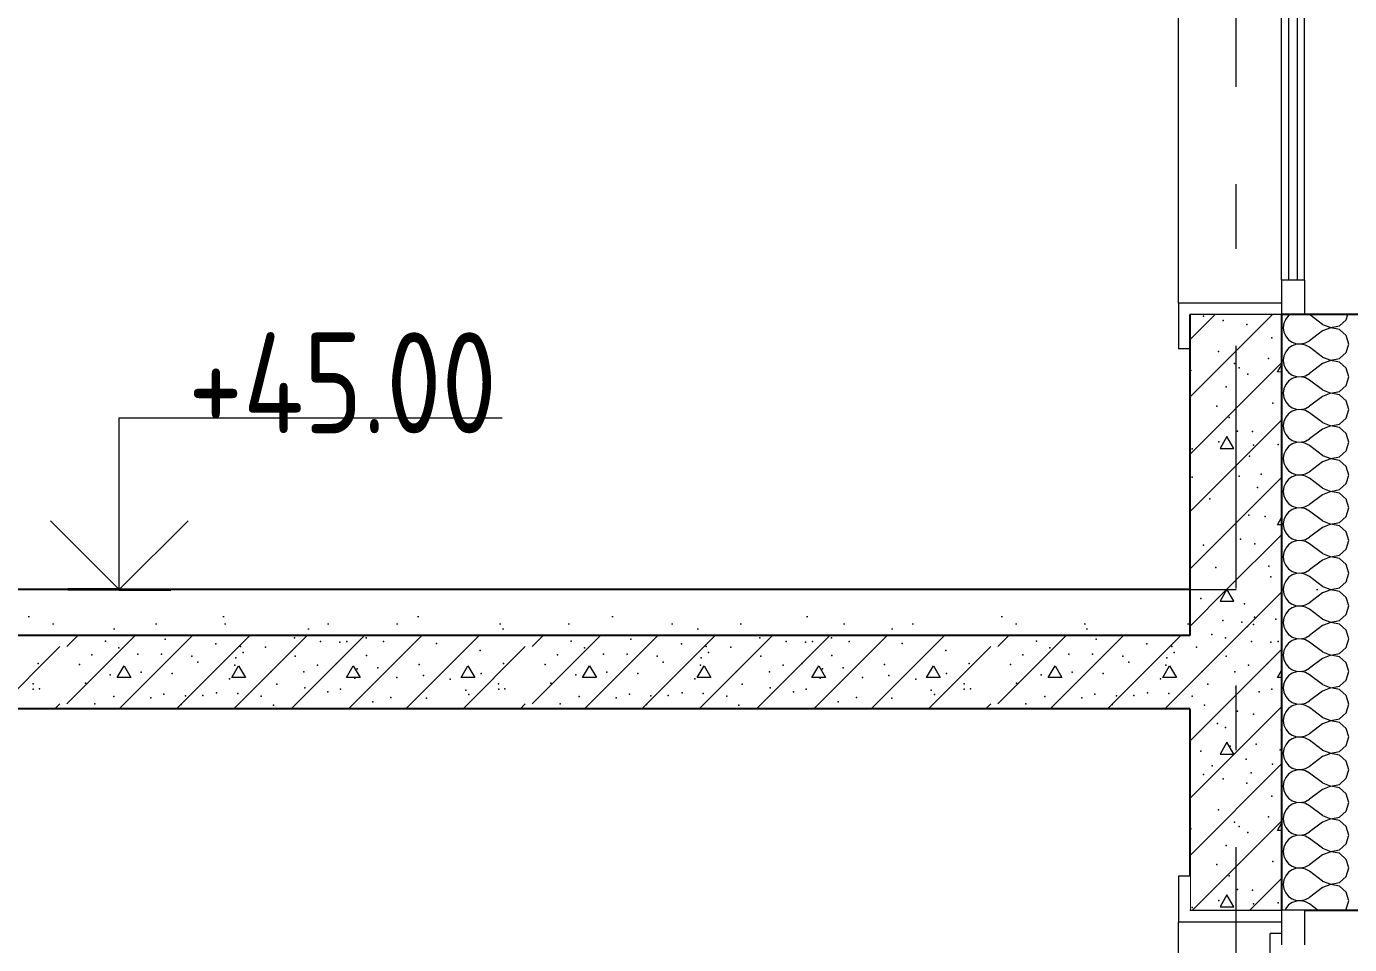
# Model space of a CAD drawing. Header units: millimetres. Extents: x 18162 to 7085488, y 72188 to 247925.
# Drawn here: x 3680692 to 3683577, y 139344 to 141346 of the extents above; entities that cross this region are included whole.
import ezdxf
from ezdxf.enums import TextEntityAlignment as Align

# ---------------------------------------------------------------- set-up
doc = ezdxf.new("R2010")
doc.units = ezdxf.units.MM
doc.header["$MEASUREMENT"] = 0
for name, pattern in [('Dot & Dashed', [670.277762, 317.5, -176.388889, 0, -176.388874]), ('Double Dashed', [1093.611073, 529.166651, -211.666656, 141.111112, -211.666656]), ('Wipeout_Contour', [1000, 0, -1000])]:
    doc.linetypes.add(name, pattern=pattern)
for name, color, linetype in [('Archicad Windows', 7, 'Continuous'), ('Structural - Bearing', 7, 'Continuous'), ('Structural - Grid', 7, 'Continuous')]:
    doc.layers.add(name, color=color, linetype=linetype)
doc.styles.add('GENERATED_STYLE_3', font='', dxfattribs={"width": 0.8})
doc.styles.get('GENERATED_STYLE_3').set_extended_font_data('ISOCPEUR MON')
doc.dimstyles.new('GENERATED_STYLE__10', dxfattribs={"dimtxt": 220.000005, "dimasz": 114, "dimexe": 0.18, "dimexo": 762.629951, "dimgap": 0, "dimtad": 1, "dimdec": 0, "dimzin": 0, "dimdsep": 46, "dimtxsty": 'GENERATED_STYLE_3', "dimblk": 'ARROWHEAD_2', "dimblk1": 'ARROWHEAD_2', "dimblk2": 'ARROWHEAD_2', "dimcen": 0.09, "dimclrd": 13, "dimclre": 13, "dimclrt": 13, "dimadec": 0, "dimazin": 0, "dimtfac": 1, "dimtdec": 4, "dimtmove": 0, "dimatfit": 3, "dimfxl": 1, "dimtolj": 1, "dimtzin": 0, "dimarcsym": 0})
doc.dimstyles.new('GENERATED_STYLE__9', dxfattribs={"dimtxt": 220.000005, "dimasz": 114, "dimexe": 0.18, "dimexo": 312.629951, "dimgap": 0, "dimtad": 1, "dimdec": 0, "dimzin": 0, "dimdsep": 46, "dimtxsty": 'GENERATED_STYLE_3', "dimblk": 'ARROWHEAD_2', "dimblk1": 'ARROWHEAD_2', "dimblk2": 'ARROWHEAD_2', "dimcen": 0.09, "dimclrd": 13, "dimclre": 13, "dimclrt": 13, "dimadec": 0, "dimazin": 0, "dimtfac": 1, "dimtdec": 4, "dimtmove": 0, "dimatfit": 3, "dimfxl": 1, "dimtolj": 1, "dimtzin": 0, "dimarcsym": 0})

# ---------------------------------------------------------------- blocks, each defined once
blk = doc.blocks.new('*X944', base_point=(3761974.7, 95118))
at = {"layer": 'Structural - Bearing', "color": 7, "linetype": 'Continuous', "lineweight": 9}
for p, q in [((3683447.5, 140018), (3683452.4, 140014.6)), ((3683481.1, 140013.2), (3683489.8, 140018)), ((3683575.5, 140010.9), (3683573.5, 140018)), ((3683438, 139993.9), (3683434, 139984.9)), ((3683444.2, 140001.5), (3683438, 139993.9)), ((3683452.4, 140007.1), (3683444.2, 140001.5)), ((3683452.4, 140014.6), (3683461.7, 140011.5)), ((3683461.7, 140010.2), (3683452.4, 140007.1)), ((3683461.7, 140011.5), (3683471.5, 140011)), ((3683471.5, 140010.7), (3683461.7, 140010.2)), ((3683471.5, 140011), (3683481.1, 140013.2)), ((3683481.1, 140008.5), (3683471.5, 140010.7)), ((3683489.8, 140003.7), (3683481.1, 140008.5)), ((3683518.3, 139982.3), (3683489.8, 140003.7)), ((3683555.7, 139978.9), (3683570.1, 139992.1)), ((3683570.1, 139992.1), (3683575.5, 140010.9)), ((3683434, 139984.9), (3683432.6, 139975.1)), ((3683432.6, 139975.1), (3683434, 139965.4)), ((3683434, 139965.4), (3683438, 139956.4)), ((3683518.3, 139968), (3683489.8, 139946.6)), ((3683518.3, 139982.3), (3683536.6, 139975.3)), ((3683536.6, 139975), (3683518.3, 139968)), ((3683536.6, 139975.3), (3683555.7, 139978.9)), ((3683555.7, 139971.4), (3683536.6, 139975)), ((3683570.1, 139958.2), (3683555.7, 139971.4)), ((3683438, 139956.4), (3683444.2, 139948.8)), ((3683444.2, 139948.8), (3683452.4, 139943.2)), ((3683452.4, 139935.7), (3683444.2, 139930.1)), ((3683452.4, 139943.2), (3683461.7, 139940.1)), ((3683461.7, 139938.8), (3683452.4, 139935.7)), ((3683461.7, 139940.1), (3683471.5, 139939.6)), ((3683471.5, 139939.3), (3683461.7, 139938.8)), ((3683471.5, 139939.6), (3683481.1, 139941.8)), ((3683481.1, 139937.1), (3683471.5, 139939.3)), ((3683481.1, 139941.8), (3683489.8, 139946.6)), ((3683489.8, 139932.3), (3683481.1, 139937.1)), ((3683518.3, 139910.9), (3683489.8, 139932.3)), ((3683575.5, 139939.4), (3683570.1, 139958.2)), ((3683570.1, 139920.7), (3683575.5, 139939.4)), ((3683434, 139913.5), (3683432.6, 139903.7)), ((3683432.6, 139903.7), (3683434, 139894)), ((3683438, 139922.5), (3683434, 139913.5)), ((3683444.2, 139930.1), (3683438, 139922.5)), ((3683518.3, 139910.9), (3683536.6, 139903.9)), ((3683536.6, 139903.6), (3683518.3, 139896.6)), ((3683536.6, 139903.9), (3683555.7, 139907.5)), ((3683555.7, 139900), (3683536.6, 139903.6)), ((3683555.7, 139907.5), (3683570.1, 139920.7)), ((3683434, 139894), (3683438, 139884.9)), ((3683438, 139884.9), (3683444.2, 139877.4)), ((3683444.2, 139877.4), (3683452.4, 139871.8)), ((3683481.1, 139870.4), (3683489.8, 139875.1)), ((3683518.3, 139896.6), (3683489.8, 139875.1)), ((3683570.1, 139886.8), (3683555.7, 139900)), ((3683575.5, 139868), (3683570.1, 139886.8)), ((3683438, 139851.1), (3683434, 139842.1)), ((3683444.2, 139858.7), (3683438, 139851.1)), ((3683452.4, 139864.2), (3683444.2, 139858.7)), ((3683452.4, 139871.8), (3683461.7, 139868.6)), ((3683461.7, 139867.4), (3683452.4, 139864.2)), ((3683461.7, 139868.6), (3683471.5, 139868.2)), ((3683471.5, 139867.9), (3683461.7, 139867.4)), ((3683471.5, 139868.2), (3683481.1, 139870.4)), ((3683481.1, 139865.6), (3683471.5, 139867.9)), ((3683489.8, 139860.9), (3683481.1, 139865.6)), ((3683518.3, 139839.4), (3683489.8, 139860.9)), ((3683555.7, 139836.1), (3683570.1, 139849.2)), ((3683570.1, 139849.2), (3683575.5, 139868)), ((3683434, 139842.1), (3683432.6, 139832.3)), ((3683432.6, 139832.3), (3683434, 139822.5)), ((3683434, 139822.5), (3683438, 139813.5)), ((3683518.3, 139825.1), (3683489.8, 139803.7)), ((3683518.3, 139839.4), (3683536.6, 139832.4)), ((3683536.6, 139832.1), (3683518.3, 139825.1)), ((3683536.6, 139832.4), (3683555.7, 139836.1)), ((3683555.7, 139828.5), (3683536.6, 139832.1)), ((3683570.1, 139815.4), (3683555.7, 139828.5)), ((3683575.5, 139796.6), (3683570.1, 139815.4)), ((3683438, 139813.5), (3683444.2, 139805.9)), ((3683444.2, 139787.2), (3683438, 139779.6)), ((3683444.2, 139805.9), (3683452.4, 139800.3)), ((3683452.4, 139792.8), (3683444.2, 139787.2)), ((3683452.4, 139800.3), (3683461.7, 139797.2)), ((3683461.7, 139796), (3683452.4, 139792.8)), ((3683461.7, 139797.2), (3683471.5, 139796.7)), ((3683471.5, 139796.4), (3683461.7, 139796)), ((3683471.5, 139796.7), (3683481.1, 139799)), ((3683481.1, 139794.2), (3683471.5, 139796.4)), ((3683481.1, 139799), (3683489.8, 139803.7)), ((3683489.8, 139789.4), (3683481.1, 139794.2)), ((3683518.3, 139768), (3683489.8, 139789.4)), ((3683570.1, 139777.8), (3683575.5, 139796.6)), ((3683434, 139770.6), (3683432.6, 139760.9)), ((3683432.6, 139760.9), (3683434, 139751.1)), ((3683438, 139779.6), (3683434, 139770.6)), ((3683518.3, 139768), (3683536.6, 139761)), ((3683536.6, 139760.7), (3683518.3, 139753.7)), ((3683536.6, 139761), (3683555.7, 139764.6)), ((3683555.7, 139757.1), (3683536.6, 139760.7)), ((3683555.7, 139764.6), (3683570.1, 139777.8)), ((3683434, 139751.1), (3683438, 139742.1)), ((3683438, 139742.1), (3683444.2, 139734.5)), ((3683444.2, 139734.5), (3683452.4, 139728.9)), ((3683452.4, 139728.9), (3683461.7, 139725.8)), ((3683481.1, 139727.5), (3683489.8, 139732.3)), ((3683518.3, 139753.7), (3683489.8, 139732.3)), ((3683570.1, 139743.9), (3683555.7, 139757.1)), ((3683575.5, 139725.1), (3683570.1, 139743.9)), ((3683438, 139708.2), (3683434, 139699.2)), ((3683444.2, 139715.8), (3683438, 139708.2)), ((3683452.4, 139721.4), (3683444.2, 139715.8)), ((3683461.7, 139724.5), (3683452.4, 139721.4)), ((3683461.7, 139725.8), (3683471.5, 139725.3)), ((3683471.5, 139725), (3683461.7, 139724.5)), ((3683471.5, 139725.3), (3683481.1, 139727.5)), ((3683481.1, 139722.8), (3683471.5, 139725)), ((3683489.8, 139718), (3683481.1, 139722.8)), ((3683518.3, 139696.6), (3683489.8, 139718)), ((3683555.7, 139693.2), (3683570.1, 139706.4)), ((3683570.1, 139706.4), (3683575.5, 139725.1)), ((3683434, 139699.2), (3683432.6, 139689.4)), ((3683432.6, 139689.4), (3683434, 139679.7)), ((3683434, 139679.7), (3683438, 139670.7)), ((3683518.3, 139682.3), (3683489.8, 139660.9)), ((3683518.3, 139696.6), (3683536.6, 139689.6)), ((3683536.6, 139689.3), (3683518.3, 139682.3)), ((3683536.6, 139689.6), (3683555.7, 139693.2)), ((3683555.7, 139685.7), (3683536.6, 139689.3)), ((3683570.1, 139672.5), (3683555.7, 139685.7)), ((3683575.5, 139653.7), (3683570.1, 139672.5)), ((3683438, 139670.7), (3683444.2, 139663.1)), ((3683444.2, 139644.4), (3683438, 139636.8)), ((3683444.2, 139663.1), (3683452.4, 139657.5)), ((3683452.4, 139650), (3683444.2, 139644.4)), ((3683452.4, 139657.5), (3683461.7, 139654.3)), ((3683461.7, 139653.1), (3683452.4, 139650)), ((3683461.7, 139654.3), (3683471.5, 139653.9)), ((3683471.5, 139653.6), (3683461.7, 139653.1)), ((3683471.5, 139653.9), (3683481.1, 139656.1)), ((3683481.1, 139651.3), (3683471.5, 139653.6)), ((3683481.1, 139656.1), (3683489.8, 139660.9)), ((3683489.8, 139646.6), (3683481.1, 139651.3)), ((3683518.3, 139625.1), (3683489.8, 139646.6)), ((3683570.1, 139634.9), (3683575.5, 139653.7)), ((3683434, 139627.8), (3683432.6, 139618)), ((3683432.6, 139618), (3683434, 139608.2)), ((3683438, 139636.8), (3683434, 139627.8)), ((3683518.3, 139625.1), (3683536.6, 139618.2)), ((3683536.6, 139617.9), (3683518.3, 139610.9)), ((3683536.6, 139618.2), (3683555.7, 139621.8)), ((3683555.7, 139614.2), (3683536.6, 139617.9)), ((3683555.7, 139621.8), (3683570.1, 139634.9)), ((3683570.1, 139601.1), (3683555.7, 139614.2)), ((3683434, 139608.2), (3683438, 139599.2)), ((3683438, 139599.2), (3683444.2, 139591.6)), ((3683444.2, 139591.6), (3683452.4, 139586.1)), ((3683452.4, 139586.1), (3683461.7, 139582.9)), ((3683471.5, 139582.4), (3683481.1, 139584.7)), ((3683481.1, 139584.7), (3683489.8, 139589.4)), ((3683518.3, 139610.9), (3683489.8, 139589.4)), ((3683575.5, 139582.3), (3683570.1, 139601.1)), ((3683434, 139556.3), (3683432.6, 139546.6)), ((3683438, 139565.4), (3683434, 139556.3)), ((3683444.2, 139572.9), (3683438, 139565.4)), ((3683452.4, 139578.5), (3683444.2, 139572.9)), ((3683461.7, 139581.7), (3683452.4, 139578.5)), ((3683461.7, 139582.9), (3683471.5, 139582.4)), ((3683471.5, 139582.1), (3683461.7, 139581.7)), ((3683481.1, 139579.9), (3683471.5, 139582.1)), ((3683489.8, 139575.1), (3683481.1, 139579.9)), ((3683518.3, 139553.7), (3683489.8, 139575.1)), ((3683555.7, 139550.3), (3683570.1, 139563.5)), ((3683570.1, 139563.5), (3683575.5, 139582.3)), ((3683432.6, 139546.6), (3683434, 139536.8)), ((3683434, 139536.8), (3683438, 139527.8)), ((3683438, 139527.8), (3683444.2, 139520.2)), ((3683518.3, 139539.4), (3683489.8, 139518)), ((3683518.3, 139553.7), (3683536.6, 139546.7)), ((3683536.6, 139546.4), (3683518.3, 139539.4)), ((3683536.6, 139546.7), (3683555.7, 139550.3)), ((3683555.7, 139542.8), (3683536.6, 139546.4)), ((3683570.1, 139529.6), (3683555.7, 139542.8)), ((3683575.5, 139510.9), (3683570.1, 139529.6)), ((3683444.2, 139501.5), (3683438, 139493.9)), ((3683444.2, 139520.2), (3683452.4, 139514.6)), ((3683452.4, 139507.1), (3683444.2, 139501.5)), ((3683452.4, 139514.6), (3683461.7, 139511.5)), ((3683461.7, 139510.2), (3683452.4, 139507.1)), ((3683461.7, 139511.5), (3683471.5, 139511)), ((3683471.5, 139510.7), (3683461.7, 139510.2)), ((3683471.5, 139511), (3683481.1, 139513.2)), ((3683481.1, 139508.5), (3683471.5, 139510.7)), ((3683481.1, 139513.2), (3683489.8, 139518)), ((3683489.8, 139503.7), (3683481.1, 139508.5)), ((3683518.3, 139482.3), (3683489.8, 139503.7)), ((3683570.1, 139492.1), (3683575.5, 139510.9)), ((3683434, 139484.9), (3683432.6, 139475.1)), ((3683432.6, 139475.1), (3683434, 139465.4)), ((3683438, 139493.9), (3683434, 139484.9)), ((3683518.3, 139482.3), (3683536.6, 139475.3)), ((3683536.6, 139475), (3683518.3, 139468)), ((3683536.6, 139475.3), (3683555.7, 139478.9)), ((3683555.7, 139471.4), (3683536.6, 139475)), ((3683555.7, 139478.9), (3683570.1, 139492.1)), ((3683570.1, 139458.2), (3683555.7, 139471.4)), ((3683434, 139465.4), (3683438, 139456.4)), ((3683438, 139456.4), (3683444.2, 139448.8)), ((3683444.2, 139448.8), (3683452.4, 139443.2)), ((3683452.4, 139443.2), (3683461.7, 139440.1)), ((3683471.5, 139439.6), (3683481.1, 139441.8)), ((3683481.1, 139441.8), (3683489.8, 139446.6)), ((3683518.3, 139468), (3683489.8, 139446.6)), ((3683575.5, 139439.4), (3683570.1, 139458.2)), ((3683438, 139422.5), (3683436, 139418)), ((3683444.2, 139430.1), (3683438, 139422.5)), ((3683452.4, 139435.7), (3683444.2, 139430.1)), ((3683461.7, 139438.8), (3683452.4, 139435.7)), ((3683461.7, 139440.1), (3683471.5, 139439.6)), ((3683471.5, 139439.3), (3683461.7, 139438.8)), ((3683481.1, 139437.1), (3683471.5, 139439.3)), ((3683489.8, 139432.3), (3683481.1, 139437.1)), ((3683508.8, 139418), (3683489.8, 139432.3)), ((3683567.2, 139418), (3683570.1, 139420.7)), ((3683570.1, 139420.7), (3683575.5, 139439.4))]:
    blk.add_line(p, q, dxfattribs=at)
blk = doc.blocks.new('*X946', base_point=(3761974.7, 95118))
at = {"layer": 'Structural - Bearing', "color": 7, "linetype": 'Continuous', "lineweight": 9}
for p, q in [((3683229.1, 139662.7), (3683424.3, 139858)), ((3683229.1, 139787.7), (3683299.3, 139858)), ((3683310, 139785.4), (3683295.1, 139759.4)), ((3683295.1, 139759.4), (3683325.2, 139759.4)), ((3683325.2, 139759.4), (3683310, 139785.4)), ((3683229.1, 139537.7), (3683429.1, 139737.7)), ((3683234.3, 139418), (3683429.1, 139612.7)), ((3683419.9, 139592.7), (3683429.1, 139608.5)), ((3683429.1, 139592.7), (3683419.9, 139592.7)), ((3683359.3, 139418), (3683429.1, 139487.7)), ((3683310, 139452.1), (3683295.1, 139426)), ((3683325.2, 139426.1), (3683310, 139452.1)), ((3683295.1, 139426), (3683325.2, 139426.1))]:
    blk.add_line(p, q, dxfattribs=at)
for p in [(3683332.6, 139852.7), (3683367.6, 139846.1), (3683289.7, 139826.3), (3683306.9, 139817.2), (3683428.1, 139812.3), (3683252.8, 139765.6), (3683317.1, 139776.7), (3683373.8, 139780.6), (3683425.9, 139768.7), (3683277.9, 139734), (3683351.9, 139748.4), (3683409.2, 139737.2), (3683259, 139714.6), (3683301.7, 139705.2), (3683363.1, 139718.4), (3683353.3, 139696), (3683407.8, 139667.4), (3683291.4, 139637.6), (3683400.8, 139622.2), (3683231.2, 139596.2), (3683326.6, 139611), (3683336.4, 139601.6), (3683355.2, 139588), (3683308.5, 139560), (3683287.6, 139518.3), (3683409.9, 139524.7), (3683314.7, 139493.6), (3683292.2, 139440.2), (3683333.2, 139463.7), (3683365.6, 139462.7), (3683234.3, 139424.8), (3683367.7, 139432.8), (3683421.3, 139434.9)]:
    blk.add_point(p, dxfattribs=at)
blk = doc.blocks.new('*X952', base_point=(3761974.7, 95118))
at = {"layer": 'Structural - Bearing', "color": 7, "linetype": 'Continuous', "lineweight": 9}
for p, q in [((3680779.8, 139993.7), (3680804.1, 140018)), ((3680779.8, 139868.7), (3680929.1, 140018)), ((3680894.1, 139858), (3681054.1, 140018)), ((3681019.1, 139858), (3681179.1, 140018)), ((3681144.1, 139858), (3681304.1, 140018)), ((3681269.1, 139858), (3681429.1, 140018)), ((3681394.1, 139858), (3681554.1, 140018)), ((3681519.1, 139858), (3681679.1, 140018)), ((3681794.9, 139993.7), (3681819.2, 140018)), ((3681794.9, 139868.7), (3681944.2, 140018)), ((3681909.2, 139858), (3682069.2, 140018)), ((3682034.2, 139858), (3682194.2, 140018)), ((3682159.2, 139858), (3682319.2, 140018)), ((3682284.2, 139858), (3682444.2, 140018)), ((3682409.2, 139858), (3682569.2, 140018)), ((3682534.2, 139858), (3682694.2, 140018)), ((3682810, 139993.7), (3682834.3, 140018)), ((3682810, 139868.7), (3682959.3, 140018)), ((3682924.3, 139858), (3683084.3, 140018)), ((3683049.3, 139858), (3683209.3, 140018)), ((3683174.3, 139858), (3683334.3, 140018)), ((3680628.9, 139858), (3680764.7, 139993.7)), ((3681644.1, 139858), (3681779.8, 139993.7)), ((3682659.2, 139858), (3682794.9, 139993.7)), ((3683299.3, 139858), (3683429.1, 139987.7)), ((3680889.7, 139926.1), (3680904.8, 139952.1)), ((3680904.8, 139952.1), (3680919.7, 139926)), ((3681139.7, 139926.1), (3681154.8, 139952.1)), ((3681154.8, 139952.1), (3681169.7, 139926)), ((3681389.7, 139926.1), (3681404.8, 139952.1)), ((3681404.8, 139952.1), (3681419.7, 139926)), ((3681639.7, 139926.1), (3681654.8, 139952.1)), ((3681654.8, 139952.1), (3681669.7, 139926)), ((3681904.8, 139926.1), (3681919.9, 139952.1)), ((3681919.9, 139952.1), (3681934.8, 139926)), ((3682154.8, 139926.1), (3682169.9, 139952.1)), ((3682169.9, 139952.1), (3682184.8, 139926)), ((3682404.8, 139926.1), (3682419.9, 139952.1)), ((3682419.9, 139952.1), (3682434.8, 139926)), ((3682654.8, 139926.1), (3682669.9, 139952.1)), ((3682669.9, 139952.1), (3682684.8, 139926)), ((3682919.9, 139926.1), (3682935, 139952.1)), ((3682935, 139952.1), (3682949.9, 139926)), ((3683169.9, 139926.1), (3683185, 139952.1)), ((3683185, 139952.1), (3683199.9, 139926)), ((3683419.9, 139926.1), (3683429.1, 139941.8)), ((3680919.7, 139926), (3680889.7, 139926.1)), ((3681169.7, 139926), (3681139.7, 139926.1)), ((3681419.7, 139926), (3681389.7, 139926.1)), ((3681669.7, 139926), (3681639.7, 139926.1)), ((3681934.8, 139926), (3681904.8, 139926.1)), ((3682184.8, 139926), (3682154.8, 139926.1)), ((3682434.8, 139926), (3682404.8, 139926.1)), ((3682684.8, 139926), (3682654.8, 139926.1)), ((3682949.9, 139926), (3682919.9, 139926.1)), ((3683199.9, 139926), (3683169.9, 139926.1)), ((3683429.1, 139926.1), (3683419.9, 139926.1)), ((3680753.9, 139858), (3680764.7, 139868.7)), ((3681769.1, 139858), (3681779.8, 139868.7)), ((3682784.2, 139858), (3682794.9, 139868.7)), ((3683424.3, 139858), (3683429.1, 139862.7))]:
    blk.add_line(p, q, dxfattribs=at)
for p in [(3680864.5, 140005.9), (3680893.7, 139991.4), (3680994.5, 140009.8), (3681105.3, 139999.5), (3681159.2, 139994.3), (3681213.3, 139992.7), (3681276.5, 140012.7), (3681333.2, 140004.6), (3681375.6, 140003.5), (3681391, 140005.1), (3681432.7, 140012.8), (3681471, 140004.6), (3681586.5, 140000.4), (3681879.6, 140005.9), (3681908.8, 139991.4), (3682009.7, 140009.8), (3682120.4, 139999.5), (3682174.4, 139994.3), (3682228.4, 139992.7), (3682291.6, 140012.7), (3682348.4, 140004.6), (3682390.7, 140003.5), (3682406.2, 140005.1), (3682447.9, 140012.8), (3682486.1, 140004.6), (3682601.6, 140000.4), (3682894.7, 140005.9), (3682923.9, 139991.4), (3683024.8, 140009.8), (3683135.5, 139999.5), (3683189.5, 139994.3), (3683243.6, 139992.7), (3683306.7, 140012.7), (3683363.5, 140004.6), (3683405.8, 140003.5), (3683421.3, 140005.1), (3680834.9, 139975.9), (3680935.2, 139977.3), (3680986.9, 139976.9), (3681052.6, 139973), (3681065.5, 139959.5), (3681148.4, 139969.5), (3681164.3, 139980.7), (3681278.2, 139972.6), (3681433.5, 139974.3), (3681681.5, 139985), (3681850, 139975.9), (3681950.3, 139977.3), (3682002, 139976.9), (3682067.7, 139973), (3682080.6, 139959.5), (3682163.5, 139969.5), (3682179.4, 139980.7), (3682293.3, 139972.6), (3682448.6, 139974.3), (3682696.7, 139985), (3682865.1, 139975.9), (3682965.4, 139977.3), (3683017.1, 139976.9), (3683082.8, 139973), (3683095.7, 139959.5), (3683178.7, 139969.5), (3683194.6, 139980.7), (3683308.5, 139972.6), (3680717.3, 139957), (3680807.8, 139954.4), (3680874.8, 139932.5), (3680942.4, 139938.3), (3681010, 139935.1), (3681146.5, 139953.1), (3681225.7, 139939.6), (3681297.2, 139938.9), (3681326.8, 139953.1), (3681368, 139957), (3681413.1, 139945.4), (3681458.2, 139947.3), (3681548.1, 139955), (3681683.5, 139935.1), (3681732.4, 139957), (3681822.9, 139954.4), (3681889.9, 139932.5), (3681957.5, 139938.3), (3682025.1, 139935.1), (3682161.6, 139953.1), (3682240.8, 139939.6), (3682312.3, 139938.9), (3682341.9, 139953.1), (3682383.1, 139957), (3682428.2, 139945.4), (3682473.3, 139947.3), (3682563.3, 139955), (3682698.6, 139935.1), (3682747.6, 139957), (3682838.1, 139954.4), (3682905, 139932.5), (3682972.6, 139938.3), (3683040.3, 139935.1), (3683176.8, 139953.1), (3683255.9, 139939.6), (3683327.4, 139938.9), (3683357, 139953.1), (3683398.3, 139957), (3680706.6, 139912.4), (3680820.8, 139913.9), (3681134.5, 139923.2), (3681237.9, 139911.9), (3681298.9, 139903.8), (3681407.9, 139924.8), (3681499.8, 139926.1), (3681557.8, 139930.4), (3681616.1, 139923), (3681721.7, 139912.4), (3681835.9, 139913.9), (3682149.6, 139923.2), (3682253.1, 139911.9), (3682314, 139903.8), (3682423, 139924.8), (3682515, 139926.1), (3682572.9, 139930.4), (3682631.2, 139923), (3682736.8, 139912.4), (3682851.1, 139913.9), (3683164.8, 139923.2), (3683268.2, 139911.9), (3683329.1, 139903.8), (3680706.7, 139900.6), (3680720.5, 139901.6), (3680882.3, 139884.6), (3680963.2, 139881.9), (3680992, 139890), (3681038.7, 139886.1), (3681076.5, 139887.1), (3681106.6, 139892.6), (3681152.9, 139891.3), (3681204, 139885.8), (3681349.6, 139894.9), (3681377.2, 139901), (3681486.8, 139883), (3681564.1, 139881.5), (3681650, 139898.4), (3681656.8, 139889.2), (3681721.9, 139900.6), (3681735.6, 139901.6), (3681897.4, 139884.6), (3681978.3, 139881.9), (3682007.1, 139890), (3682053.8, 139886.1), (3682091.7, 139887.1), (3682121.7, 139892.6), (3682168.1, 139891.3), (3682219.2, 139885.8), (3682364.7, 139894.9), (3682392.3, 139901), (3682502, 139883), (3682579.2, 139881.5), (3682665.1, 139898.4), (3682671.9, 139889.2), (3682737, 139900.6), (3682750.8, 139901.6), (3682912.6, 139884.6), (3682993.5, 139881.9), (3683022.2, 139890), (3683068.9, 139886.1), (3683106.8, 139887.1), (3683136.8, 139892.6), (3683183.2, 139891.3), (3683234.3, 139885.8), (3683379.9, 139894.9), (3683407.5, 139901), (3680840.9, 139869.1), (3681029.4, 139867.6), (3681230.6, 139866.3), (3681447.4, 139872.9), (3681856, 139869.1), (3682044.5, 139867.6), (3682245.7, 139866.3), (3682462.5, 139872.9), (3682871.1, 139869.1), (3683059.7, 139867.6), (3683260.9, 139866.3)]:
    blk.add_point(p, dxfattribs=at)
blk = doc.blocks.new('*X959', base_point=(3761974.7, 95118))
at = {"layer": 'Structural - Bearing', "color": 7, "linetype": 'Continuous', "lineweight": 9}
for p, q in [((3683444.2, 140715.8), (3683438, 140708.2)), ((3683447.5, 140718), (3683444.2, 140715.8)), ((3683518.3, 140696.6), (3683489.8, 140718)), ((3683570.1, 140706.4), (3683573.5, 140718)), ((3683434, 140699.2), (3683432.6, 140689.4)), ((3683432.6, 140689.4), (3683434, 140679.7)), ((3683438, 140708.2), (3683434, 140699.2)), ((3683518.3, 140682.3), (3683489.8, 140660.9)), ((3683518.3, 140696.6), (3683536.6, 140689.6)), ((3683536.6, 140689.3), (3683518.3, 140682.3)), ((3683536.6, 140689.6), (3683555.7, 140693.2)), ((3683555.7, 140685.7), (3683536.6, 140689.3)), ((3683555.7, 140693.2), (3683570.1, 140706.4)), ((3683570.1, 140672.5), (3683555.7, 140685.7)), ((3683434, 140679.7), (3683438, 140670.7)), ((3683438, 140670.7), (3683444.2, 140663.1)), ((3683444.2, 140663.1), (3683452.4, 140657.5)), ((3683452.4, 140657.5), (3683461.7, 140654.3)), ((3683461.7, 140653.1), (3683452.4, 140650)), ((3683461.7, 140654.3), (3683471.5, 140653.9)), ((3683471.5, 140653.6), (3683461.7, 140653.1)), ((3683471.5, 140653.9), (3683481.1, 140656.1)), ((3683481.1, 140651.3), (3683471.5, 140653.6)), ((3683481.1, 140656.1), (3683489.8, 140660.9)), ((3683575.5, 140653.7), (3683570.1, 140672.5)), ((3683570.1, 140634.9), (3683575.5, 140653.7)), ((3683434, 140627.8), (3683432.6, 140618)), ((3683438, 140636.8), (3683434, 140627.8)), ((3683444.2, 140644.4), (3683438, 140636.8)), ((3683452.4, 140650), (3683444.2, 140644.4)), ((3683489.8, 140646.6), (3683481.1, 140651.3)), ((3683518.3, 140625.1), (3683489.8, 140646.6)), ((3683518.3, 140625.1), (3683536.6, 140618.2)), ((3683555.7, 140621.8), (3683570.1, 140634.9)), ((3683432.6, 140618), (3683434, 140608.2)), ((3683434, 140608.2), (3683438, 140599.2)), ((3683438, 140599.2), (3683444.2, 140591.6)), ((3683518.3, 140610.9), (3683489.8, 140589.4)), ((3683536.6, 140617.9), (3683518.3, 140610.9)), ((3683536.6, 140618.2), (3683555.7, 140621.8)), ((3683555.7, 140614.2), (3683536.6, 140617.9)), ((3683570.1, 140601.1), (3683555.7, 140614.2)), ((3683575.5, 140582.3), (3683570.1, 140601.1)), ((3683444.2, 140572.9), (3683438, 140565.4)), ((3683444.2, 140591.6), (3683452.4, 140586.1)), ((3683452.4, 140578.5), (3683444.2, 140572.9)), ((3683452.4, 140586.1), (3683461.7, 140582.9)), ((3683461.7, 140581.7), (3683452.4, 140578.5)), ((3683461.7, 140582.9), (3683471.5, 140582.4)), ((3683471.5, 140582.1), (3683461.7, 140581.7)), ((3683471.5, 140582.4), (3683481.1, 140584.7)), ((3683481.1, 140579.9), (3683471.5, 140582.1)), ((3683481.1, 140584.7), (3683489.8, 140589.4)), ((3683489.8, 140575.1), (3683481.1, 140579.9)), ((3683518.3, 140553.7), (3683489.8, 140575.1)), ((3683570.1, 140563.5), (3683575.5, 140582.3)), ((3683434, 140556.3), (3683432.6, 140546.6)), ((3683432.6, 140546.6), (3683434, 140536.8)), ((3683438, 140565.4), (3683434, 140556.3)), ((3683434, 140536.8), (3683438, 140527.8)), ((3683518.3, 140539.4), (3683489.8, 140518)), ((3683518.3, 140553.7), (3683536.6, 140546.7)), ((3683536.6, 140546.4), (3683518.3, 140539.4)), ((3683536.6, 140546.7), (3683555.7, 140550.3)), ((3683555.7, 140542.8), (3683536.6, 140546.4)), ((3683555.7, 140550.3), (3683570.1, 140563.5)), ((3683570.1, 140529.6), (3683555.7, 140542.8)), ((3683438, 140527.8), (3683444.2, 140520.2)), ((3683444.2, 140520.2), (3683452.4, 140514.6)), ((3683452.4, 140514.6), (3683461.7, 140511.5)), ((3683461.7, 140510.2), (3683452.4, 140507.1)), ((3683461.7, 140511.5), (3683471.5, 140511)), ((3683471.5, 140510.7), (3683461.7, 140510.2)), ((3683471.5, 140511), (3683481.1, 140513.2)), ((3683481.1, 140508.5), (3683471.5, 140510.7)), ((3683481.1, 140513.2), (3683489.8, 140518)), ((3683489.8, 140503.7), (3683481.1, 140508.5)), ((3683575.5, 140510.9), (3683570.1, 140529.6)), ((3683570.1, 140492.1), (3683575.5, 140510.9)), ((3683434, 140484.9), (3683432.6, 140475.1)), ((3683438, 140493.9), (3683434, 140484.9)), ((3683444.2, 140501.5), (3683438, 140493.9)), ((3683452.4, 140507.1), (3683444.2, 140501.5)), ((3683518.3, 140482.3), (3683489.8, 140503.7)), ((3683518.3, 140482.3), (3683536.6, 140475.3)), ((3683536.6, 140475.3), (3683555.7, 140478.9)), ((3683555.7, 140478.9), (3683570.1, 140492.1)), ((3683432.6, 140475.1), (3683434, 140465.4)), ((3683434, 140465.4), (3683438, 140456.4)), ((3683438, 140456.4), (3683444.2, 140448.8)), ((3683518.3, 140468), (3683489.8, 140446.6)), ((3683536.6, 140475), (3683518.3, 140468)), ((3683555.7, 140471.4), (3683536.6, 140475)), ((3683570.1, 140458.2), (3683555.7, 140471.4)), ((3683575.5, 140439.4), (3683570.1, 140458.2)), ((3683438, 140422.5), (3683434, 140413.5)), ((3683444.2, 140430.1), (3683438, 140422.5)), ((3683444.2, 140448.8), (3683452.4, 140443.2)), ((3683452.4, 140435.7), (3683444.2, 140430.1)), ((3683452.4, 140443.2), (3683461.7, 140440.1)), ((3683461.7, 140438.8), (3683452.4, 140435.7)), ((3683461.7, 140440.1), (3683471.5, 140439.6)), ((3683471.5, 140439.3), (3683461.7, 140438.8)), ((3683471.5, 140439.6), (3683481.1, 140441.8)), ((3683481.1, 140437.1), (3683471.5, 140439.3)), ((3683481.1, 140441.8), (3683489.8, 140446.6)), ((3683489.8, 140432.3), (3683481.1, 140437.1)), ((3683518.3, 140410.9), (3683489.8, 140432.3)), ((3683570.1, 140420.7), (3683575.5, 140439.4)), ((3683434, 140413.5), (3683432.6, 140403.7)), ((3683432.6, 140403.7), (3683434, 140394)), ((3683434, 140394), (3683438, 140384.9)), ((3683518.3, 140396.6), (3683489.8, 140375.1)), ((3683518.3, 140410.9), (3683536.6, 140403.9)), ((3683536.6, 140403.6), (3683518.3, 140396.6)), ((3683536.6, 140403.9), (3683555.7, 140407.5)), ((3683555.7, 140400), (3683536.6, 140403.6)), ((3683555.7, 140407.5), (3683570.1, 140420.7)), ((3683570.1, 140386.8), (3683555.7, 140400)), ((3683438, 140384.9), (3683444.2, 140377.4)), ((3683444.2, 140377.4), (3683452.4, 140371.8)), ((3683452.4, 140364.2), (3683444.2, 140358.7)), ((3683452.4, 140371.8), (3683461.7, 140368.6)), ((3683461.7, 140367.4), (3683452.4, 140364.2)), ((3683461.7, 140368.6), (3683471.5, 140368.2)), ((3683471.5, 140367.9), (3683461.7, 140367.4)), ((3683471.5, 140368.2), (3683481.1, 140370.4)), ((3683481.1, 140365.6), (3683471.5, 140367.9)), ((3683481.1, 140370.4), (3683489.8, 140375.1)), ((3683489.8, 140360.9), (3683481.1, 140365.6)), ((3683575.5, 140368), (3683570.1, 140386.8)), ((3683570.1, 140349.2), (3683575.5, 140368)), ((3683434, 140342.1), (3683432.6, 140332.3)), ((3683438, 140351.1), (3683434, 140342.1)), ((3683444.2, 140358.7), (3683438, 140351.1)), ((3683518.3, 140339.4), (3683489.8, 140360.9)), ((3683518.3, 140339.4), (3683536.6, 140332.4)), ((3683536.6, 140332.4), (3683555.7, 140336.1)), ((3683555.7, 140336.1), (3683570.1, 140349.2)), ((3683432.6, 140332.3), (3683434, 140322.5)), ((3683434, 140322.5), (3683438, 140313.5)), ((3683438, 140313.5), (3683444.2, 140305.9)), ((3683444.2, 140305.9), (3683452.4, 140300.3)), ((3683518.3, 140325.1), (3683489.8, 140303.7)), ((3683536.6, 140332.1), (3683518.3, 140325.1)), ((3683555.7, 140328.5), (3683536.6, 140332.1)), ((3683570.1, 140315.4), (3683555.7, 140328.5)), ((3683575.5, 140296.6), (3683570.1, 140315.4)), ((3683438, 140279.6), (3683434, 140270.6)), ((3683444.2, 140287.2), (3683438, 140279.6)), ((3683452.4, 140292.8), (3683444.2, 140287.2)), ((3683452.4, 140300.3), (3683461.7, 140297.2)), ((3683461.7, 140296), (3683452.4, 140292.8)), ((3683461.7, 140297.2), (3683471.5, 140296.7)), ((3683471.5, 140296.4), (3683461.7, 140296)), ((3683471.5, 140296.7), (3683481.1, 140299)), ((3683481.1, 140294.2), (3683471.5, 140296.4)), ((3683481.1, 140299), (3683489.8, 140303.7)), ((3683489.8, 140289.4), (3683481.1, 140294.2)), ((3683518.3, 140268), (3683489.8, 140289.4)), ((3683555.7, 140264.6), (3683570.1, 140277.8)), ((3683570.1, 140277.8), (3683575.5, 140296.6)), ((3683434, 140270.6), (3683432.6, 140260.9)), ((3683432.6, 140260.9), (3683434, 140251.1)), ((3683434, 140251.1), (3683438, 140242.1)), ((3683518.3, 140253.7), (3683489.8, 140232.3)), ((3683518.3, 140268), (3683536.6, 140261)), ((3683536.6, 140260.7), (3683518.3, 140253.7)), ((3683536.6, 140261), (3683555.7, 140264.6)), ((3683555.7, 140257.1), (3683536.6, 140260.7)), ((3683570.1, 140243.9), (3683555.7, 140257.1)), ((3683438, 140242.1), (3683444.2, 140234.5)), ((3683444.2, 140234.5), (3683452.4, 140228.9)), ((3683452.4, 140221.4), (3683444.2, 140215.8)), ((3683452.4, 140228.9), (3683461.7, 140225.8)), ((3683461.7, 140224.5), (3683452.4, 140221.4)), ((3683461.7, 140225.8), (3683471.5, 140225.3)), ((3683471.5, 140225), (3683461.7, 140224.5)), ((3683471.5, 140225.3), (3683481.1, 140227.5)), ((3683481.1, 140222.8), (3683471.5, 140225)), ((3683481.1, 140227.5), (3683489.8, 140232.3)), ((3683489.8, 140218), (3683481.1, 140222.8)), ((3683575.5, 140225.1), (3683570.1, 140243.9)), ((3683570.1, 140206.4), (3683575.5, 140225.1)), ((3683434, 140199.2), (3683432.6, 140189.4)), ((3683438, 140208.2), (3683434, 140199.2)), ((3683444.2, 140215.8), (3683438, 140208.2)), ((3683518.3, 140196.6), (3683489.8, 140218)), ((3683518.3, 140196.6), (3683536.6, 140189.6)), ((3683536.6, 140189.6), (3683555.7, 140193.2)), ((3683555.7, 140193.2), (3683570.1, 140206.4)), ((3683432.6, 140189.4), (3683434, 140179.7)), ((3683434, 140179.7), (3683438, 140170.7)), ((3683438, 140170.7), (3683444.2, 140163.1)), ((3683444.2, 140163.1), (3683452.4, 140157.5)), ((3683518.3, 140182.3), (3683489.8, 140160.9)), ((3683536.6, 140189.3), (3683518.3, 140182.3)), ((3683555.7, 140185.7), (3683536.6, 140189.3)), ((3683570.1, 140172.5), (3683555.7, 140185.7)), ((3683575.5, 140153.7), (3683570.1, 140172.5)), ((3683438, 140136.8), (3683434, 140127.8)), ((3683444.2, 140144.4), (3683438, 140136.8)), ((3683452.4, 140150), (3683444.2, 140144.4)), ((3683452.4, 140157.5), (3683461.7, 140154.3)), ((3683461.7, 140153.1), (3683452.4, 140150)), ((3683461.7, 140154.3), (3683471.5, 140153.9)), ((3683471.5, 140153.6), (3683461.7, 140153.1)), ((3683471.5, 140153.9), (3683481.1, 140156.1)), ((3683481.1, 140151.3), (3683471.5, 140153.6)), ((3683481.1, 140156.1), (3683489.8, 140160.9)), ((3683489.8, 140146.6), (3683481.1, 140151.3)), ((3683518.3, 140125.1), (3683489.8, 140146.6)), ((3683555.7, 140121.8), (3683570.1, 140134.9)), ((3683570.1, 140134.9), (3683575.5, 140153.7)), ((3683434, 140127.8), (3683432.6, 140118)), ((3683432.6, 140118), (3683434, 140108.2)), ((3683434, 140108.2), (3683438, 140099.2)), ((3683518.3, 140110.9), (3683489.8, 140089.4)), ((3683518.3, 140125.1), (3683536.6, 140118.2)), ((3683536.6, 140117.9), (3683518.3, 140110.9)), ((3683536.6, 140118.2), (3683555.7, 140121.8)), ((3683555.7, 140114.2), (3683536.6, 140117.9)), ((3683570.1, 140101.1), (3683555.7, 140114.2)), ((3683438, 140099.2), (3683444.2, 140091.6)), ((3683444.2, 140091.6), (3683452.4, 140086.1)), ((3683452.4, 140078.5), (3683444.2, 140072.9)), ((3683452.4, 140086.1), (3683461.7, 140082.9)), ((3683461.7, 140081.7), (3683452.4, 140078.5)), ((3683461.7, 140082.9), (3683471.5, 140082.4)), ((3683471.5, 140082.1), (3683461.7, 140081.7)), ((3683471.5, 140082.4), (3683481.1, 140084.7)), ((3683481.1, 140079.9), (3683471.5, 140082.1)), ((3683481.1, 140084.7), (3683489.8, 140089.4)), ((3683489.8, 140075.1), (3683481.1, 140079.9)), ((3683518.3, 140053.7), (3683489.8, 140075.1)), ((3683575.5, 140082.3), (3683570.1, 140101.1)), ((3683570.1, 140063.5), (3683575.5, 140082.3)), ((3683434, 140056.3), (3683432.6, 140046.6)), ((3683432.6, 140046.6), (3683434, 140036.8)), ((3683438, 140065.4), (3683434, 140056.3)), ((3683444.2, 140072.9), (3683438, 140065.4)), ((3683518.3, 140053.7), (3683536.6, 140046.7)), ((3683536.6, 140046.4), (3683518.3, 140039.4)), ((3683536.6, 140046.7), (3683555.7, 140050.3)), ((3683555.7, 140042.8), (3683536.6, 140046.4)), ((3683555.7, 140050.3), (3683570.1, 140063.5)), ((3683434, 140036.8), (3683438, 140027.8)), ((3683438, 140027.8), (3683444.2, 140020.2)), ((3683444.2, 140020.2), (3683447.5, 140018)), ((3683518.3, 140039.4), (3683489.8, 140018)), ((3683570.1, 140029.6), (3683555.7, 140042.8)), ((3683573.5, 140018), (3683570.1, 140029.6))]:
    blk.add_line(p, q, dxfattribs=at)
blk = doc.blocks.new('*X961', base_point=(3761974.7, 95118))
at = {"layer": 'Structural - Bearing', "color": 7, "linetype": 'Continuous', "lineweight": 9}
for p, q in [((3683229.1, 140662.8), (3683284.3, 140718)), ((3683229.1, 140537.8), (3683409.3, 140718)), ((3683229.1, 140412.8), (3683429.1, 140612.8)), ((3683419.9, 140592.8), (3683429.1, 140608.5)), ((3683429.1, 140592.7), (3683419.9, 140592.8)), ((3683229.1, 140287.8), (3683429.1, 140487.8)), ((3683310, 140452.1), (3683295.1, 140426.1)), ((3683325.2, 140426.1), (3683310, 140452.1)), ((3683295.1, 140426.1), (3683325.2, 140426.1)), ((3683229.1, 140162.8), (3683429.1, 140362.8)), ((3683419.9, 140259.4), (3683429.1, 140275.2)), ((3683429.1, 140259.4), (3683419.9, 140259.4)), ((3683310, 140118.7), (3683429.1, 140237.8)), ((3683229.1, 140037.7), (3683310, 140118.7)), ((3683310, 140118.7), (3683295.1, 140092.7)), ((3683325.2, 140092.7), (3683310, 140118.7)), ((3683334.3, 140018), (3683429.1, 140112.7)), ((3683295.1, 140092.7), (3683325.2, 140092.7))]:
    blk.add_line(p, q, dxfattribs=at)
for p in [(3683259, 140714.6), (3683301.7, 140705.2), (3683353.3, 140696), (3683407.8, 140667.5), (3683291.4, 140637.6), (3683231.2, 140596.2), (3683326.6, 140611), (3683336.4, 140601.6), (3683400.8, 140622.2), (3683355.2, 140588), (3683308.5, 140560.1), (3683287.6, 140518.3), (3683409.9, 140524.7), (3683314.7, 140493.6), (3683333.2, 140463.7), (3683365.6, 140462.7), (3683234.3, 140424.8), (3683292.2, 140440.3), (3683367.7, 140432.9), (3683421.3, 140434.9), (3683359.2, 140409.3), (3683336.3, 140365.3), (3683384.8, 140369.8), (3683234.3, 140363), (3683376.5, 140340.6), (3683272.9, 140315.9), (3683357.9, 140280.4), (3683393.5, 140277.3), (3683339.4, 140227.8), (3683258.6, 140214.9), (3683370.8, 140218.1), (3683370.8, 140218.1), (3683286, 140166), (3683401.2, 140169.1), (3683405.8, 140145.9), (3683252.8, 140098.6), (3683348.1, 140087), (3683301.1, 140050.3), (3683342.5, 140046.8), (3683370.3, 140057.6), (3683416.3, 140053.6), (3683277.3, 140020.4), (3683354.8, 140037.5), (3683368.2, 140041.6)]:
    blk.add_point(p, dxfattribs=at)
blk = doc.blocks.new('Standard grid marker[361]_3', base_point=(3683329.1, 147118))
at = {"layer": 'Structural - Grid', "color": 13, "linetype": 'Double Dashed', "lineweight": 13}
blk.add_line((3683329.1, 146118), (3683329.1, 88118), dxfattribs=at)
at = {"layer": 'Structural - Grid', "color": 13, "lineweight": 13, "style": 'GENERATED_STYLE_3'}
blk.add_attdef('AC_MarkerText_1', text='', height=250, rotation=360, dxfattribs=at).set_placement((3683329.1, 86943), align=Align.TOP_CENTER)
blk = doc.blocks.new('*D1186', base_point=(3761974.7, 95118))
at = {"color": 12, "linetype": 'Continuous', "lineweight": 35}
for p, q in [((3686573.8, 140061.3), (3686723.8, 139974.7)), ((3686573.8, 139461.3), (3686723.8, 139374.7))]:
    blk.add_line(p, q, dxfattribs=at)
at = {"color": 13, "linetype": 'Continuous', "lineweight": 13}
for p, q in [((3686761.3, 140018), (3683991.7, 140018)), ((3686648.8, 139418), (3686648.8, 140018)), ((3686761.3, 139418), (3683991.7, 139418)), ((3686648.8, 139344.7), (3686648.8, 139418))]:
    blk.add_line(p, q, dxfattribs=at)
at = {"color": 13, "lineweight": 13, "insert": (3686668.7, 139533.6), "char_height": 220, "attachment_point": 7, "rotation": 90, "style": 'GENERATED_STYLE_3'}
blk.add_mtext('\\A1;{\\pql;\\fISOCPEUR MON|b0|i0|c0|p0;\\W0.800000;600}', dxfattribs=at)
blk = doc.blocks.new('ARROWHEAD_2')
at = {"color": 0, "linetype": 'Continuous', "lineweight": 0}
for p, q in [((-0.378, -0.655), (0.378, 0.655)), ((0, 0), (-1, 0))]:
    blk.add_line(p, q, dxfattribs=at)
blk = doc.blocks.new('*D1187', base_point=(3761974.7, 95118))
at = {"color": 13, "linetype": 'Continuous', "lineweight": 13}
for p, q in [((3686648.8, 140718), (3686648.8, 140791.4)), ((3686761.3, 140718), (3683991.7, 140718)), ((3686648.8, 140018), (3686648.8, 140718)), ((3686761.3, 140018), (3683991.7, 140018))]:
    blk.add_line(p, q, dxfattribs=at)
at = {"color": 12, "linetype": 'Continuous', "lineweight": 35}
for p, q in [((3686723.8, 140674.7), (3686573.8, 140761.3)), ((3686573.8, 140061.3), (3686723.8, 139974.7))]:
    blk.add_line(p, q, dxfattribs=at)
at = {"color": 13, "lineweight": 13, "insert": (3686668.7, 140183.6), "char_height": 220, "attachment_point": 7, "rotation": 90, "style": 'GENERATED_STYLE_3'}
blk.add_mtext('\\A1;{\\pql;\\fISOCPEUR MON|b0|i0|c0|p0;\\W0.800000;700}', dxfattribs=at)

msp = doc.modelspace()

# ---------------------------------------------------------------- hatches: boundary and pattern name
at = {"layer": 'Structural - Bearing', "linetype": 'Continuous', "lineweight": 9}
h = msp.add_hatch(dxfattribs=at)
h.set_pattern_fill('Lightweight_Concrete_0003', style=0, pattern_type=2)
h.set_pattern_definition([(0, (3761974.7, 95118), (0, 779.423), [48.75, -401.25]), (0, (3762199.7, 95507.7), (0, 779.423), [48.75, -401.25]), (60, (3761974.7, 95118), (-675, 389.7114), [48.75, -401.25]), (60, (3762424.7, 95118), (-675, 389.7114), [48.75, -401.25]), (120, (3762023.5, 95118), (675, 389.7114), [48.75, -401.25]), (120, (3762473.5, 95118), (675, 389.7114), [48.75, -401.25]), (0, (3761974.73, 95193), (0, 150), [0, -150, 0, -225]), (45, (3762049.73, 95193), (-106.06602, 106.06602), [0, -112.5, 0, -187.5])])
h.paths.add_polyline_path([(3683229.1, 140118), (3678429.1, 140118), (3678429.1, 140018), (3683229.1, 140018)])

# ---------------------------------------------------------------- linework, layer by layer
at = {"color": 13, "linetype": 'Continuous', "lineweight": 13}
for p, q in [((3680894.6, 140118), (3680894.6, 140493)), ((3680894.6, 140493), (3681729.6, 140493)), ((3680894.6, 140118), (3680744.6, 140268)), ((3681044.6, 140268), (3680894.6, 140118))]:
    msp.add_line(p, q, dxfattribs=at)
at = {"color": 8, "linetype": 'Dot & Dashed', "lineweight": 13}
msp.add_line((3658879.3, 140118), (3689916.5, 140118), dxfattribs=at)
at = {"color": 12, "linetype": 'Continuous', "lineweight": 35}
for q in [(3680782.1, 140118), (3681007.1, 140118)]:
    msp.add_line((3680894.6, 140118), q, dxfattribs=at)
at = {"layer": 'Archicad Windows', "color": 7, "linetype": 'Continuous', "lineweight": 9}
msp.add_line((3683404.1, 139318), (3683404.1, 139368), dxfattribs=at)
at = {"layer": 'Structural - Bearing', "color": 7, "linetype": 'Continuous', "lineweight": 25}
for p, q in [((3683229.1, 140118), (3678429.1, 140118)), ((3683229.1, 140118), (3683229.1, 140018)), ((3683229.1, 140018), (3678429.1, 140018)), ((3683229.1, 139858), (3679849.1, 139858))]:
    msp.add_line(p, q, dxfattribs=at)
at = {"layer": 'Structural - Bearing', "color": 7, "linetype": 'Continuous', "lineweight": 25, "flags": 128}
for points in [[(3683429.1, 140018), (3683429.1, 139858), (3683429.1, 139418)], [(3683229.1, 139858), (3683229.1, 139493), (3683229.1, 139418)], [(3683679.1, 139418), (3683629.1, 139418), (3683579.1, 139418), (3683479.1, 139418), (3683429.1, 139418)]]:
    msp.add_lwpolyline(points, dxfattribs=at)

# ---------------------------------------------------------------- block references
at = {"layer": 'Structural - Bearing', "lineweight": 0}
for name in ['*X952', '*X944', '*X946']:
    msp.add_blockref(name, (3761974.7, 95118), dxfattribs=at)

# ---------------------------------------------------------------- texts
at = {"color": 13, "lineweight": 13, "insert": (3681044.6, 140459.1), "char_height": 220, "attachment_point": 7, "style": 'GENERATED_STYLE_3'}
msp.add_mtext('\\A1;{\\pql;\\fISOCPEUR MON|b0|i0|c0|p0;\\W0.800000;+45.00}', dxfattribs=at)

# ---------------------------------------------------------------- wipeouts: each hides what was drawn before it
at = {"color": 254, "linetype": 'Wipeout_Contour', "lineweight": 0, "ltscale": 14743610.80069963}
msp.add_wipeout([(3683204.1, 140743), (3683204.1, 140643), (3683229.1, 140643), (3683229.1, 140743)], dxfattribs=at).dxf.layer = 'Archicad Windows'

# ---------------------------------------------------------------- next in the draw order: linework, layer by layer
at = {"layer": 'Archicad Windows', "color": 7, "linetype": 'Continuous', "lineweight": 9}
for p, q in [((3683204.1, 140743), (3683204.1, 142393)), ((3683204.1, 140743), (3683204.1, 140643)), ((3683229.1, 140643), (3683204.1, 140643))]:
    msp.add_line(p, q, dxfattribs=at)

# ---------------------------------------------------------------- next in the draw order: wipeouts: each hides what was drawn before it
at = {"color": 254, "linetype": 'Wipeout_Contour', "lineweight": 0, "ltscale": 14744066.19767648}
msp.add_wipeout([(3683429.1, 140718), (3683429.1, 140743), (3683229.1, 140743), (3683229.1, 140718)], dxfattribs=at).dxf.layer = 'Archicad Windows'
at = {"color": 254, "linetype": 'Wipeout_Contour', "lineweight": 0, "ltscale": 14743864.79719551}
msp.add_wipeout([(3683429.1, 139418), (3683229.1, 139418), (3683229.1, 139393), (3683429.1, 139393)], dxfattribs=at).dxf.layer = 'Archicad Windows'

# ---------------------------------------------------------------- next in the draw order: linework, layer by layer
at = {"layer": 'Structural - Bearing', "color": 7, "linetype": 'Continuous', "lineweight": 25, "flags": 128}
msp.add_lwpolyline([(3683229.1, 140718), (3683229.1, 140643), (3683229.1, 140118)], dxfattribs=at)

# ---------------------------------------------------------------- next in the draw order: wipeouts: each hides what was drawn before it
at = {"color": 254, "linetype": 'Wipeout_Contour', "lineweight": 0, "ltscale": 14744569.65197269}
msp.add_wipeout([(3683479.1, 140718), (3683479.1, 140793), (3683429.1, 140793), (3683429.1, 140718)], dxfattribs=at).dxf.layer = 'Archicad Windows'
at = {"color": 254, "linetype": 'Wipeout_Contour', "lineweight": 0, "ltscale": 14743420.79445073}
msp.add_wipeout([(3683204.1, 139393), (3683229.1, 139393), (3683229.1, 139493), (3683204.1, 139493)], dxfattribs=at).dxf.layer = 'Archicad Windows'
at = {"color": 254, "linetype": 'Wipeout_Contour', "lineweight": 0, "ltscale": 14744360.65855628}
msp.add_wipeout([(3683429.1, 139343), (3683479.1, 139343), (3683479.1, 139418), (3683429.1, 139418)], dxfattribs=at).dxf.layer = 'Archicad Windows'

# ---------------------------------------------------------------- next in the draw order: linework, layer by layer
at = {"layer": 'Archicad Windows', "color": 7, "linetype": 'Continuous', "lineweight": 9}
for p, q in [((3683429.1, 140793), (3683429.1, 142343)), ((3683444.1, 142343), (3683444.1, 140793)), ((3683464.1, 140793), (3683464.1, 142343)), ((3683479.1, 140793), (3683479.1, 142343)), ((3683479.1, 140793), (3683429.1, 140793)), ((3683479.1, 140793), (3683479.1, 140718)), ((3683429.1, 140718), (3683229.1, 140718)), ((3683204.1, 139493), (3683204.1, 139393)), ((3683229.1, 139493), (3683204.1, 139493)), ((3683429.1, 139418), (3683229.1, 139418)), ((3683479.1, 139418), (3683479.1, 139343)), ((3683204.1, 137743), (3683204.1, 139393)), ((3683429.1, 139368), (3683404.1, 139368))]:
    msp.add_line(p, q, dxfattribs=at)
at = {"layer": 'Archicad Windows', "color": 7, "linetype": 'Continuous', "lineweight": 9, "flags": 128}
for points in [[(3683429.1, 140793), (3683429.1, 140743), (3683429.1, 140718)], [(3683429.1, 140743), (3683229.1, 140743), (3683204.1, 140743)], [(3683429.1, 139418), (3683429.1, 139393), (3683429.1, 139343)], [(3683429.1, 139393), (3683229.1, 139393), (3683204.1, 139393)]]:
    msp.add_lwpolyline(points, dxfattribs=at)
at = {"layer": 'Structural - Bearing', "color": 7, "linetype": 'Continuous', "lineweight": 25}
msp.add_line((3683429.1, 140718), (3683429.1, 140018), dxfattribs=at)
at = {"layer": 'Structural - Bearing', "color": 7, "linetype": 'Continuous', "lineweight": 25, "flags": 128}
msp.add_lwpolyline([(3683679.1, 140718), (3683629.1, 140718), (3683579.1, 140718), (3683479.1, 140718), (3683429.1, 140718)], dxfattribs=at)

# ---------------------------------------------------------------- next in the draw order: block references
at = {"layer": 'Structural - Bearing', "lineweight": 0}
for name in ['*X961', '*X959']:
    msp.add_blockref(name, (3761974.7, 95118), dxfattribs=at)
at = {"layer": 'Structural - Grid', "color": 13, "linetype": 'Continuous', "lineweight": 13}
msp.add_blockref('Standard grid marker[361]_3', (3683329.1, 147118), dxfattribs=at)

# ---------------------------------------------------------------- next in the draw order: dimensions: what is measured, and where the dimension line sits
at = {"color": 13, "linetype": 'Continuous', "lineweight": 13}
for base, p1, p2, dimstyle, picture, middle in [((3686648.8, 140718), (3683229.1, 140018), (3683679.1, 140718), 'GENERATED_STYLE__9', '*D1187', (3686494.8, 140434.7)), ((3686648.8, 140018), (3683679.1, 139418), (3683229.1, 140018), 'GENERATED_STYLE__10', '*D1186', (3686494.8, 139784.7))]:
    dim = msp.add_linear_dim(base=base, p1=p1, p2=p2, angle=90, dimstyle=dimstyle, dxfattribs=at)
    dim.commit()
    dim.dimension.update_dxf_attribs({"geometry": picture, "text_midpoint": middle, "dimtype": 160, "text_rotation": 90})

doc.saveas('drawing.dxf')
